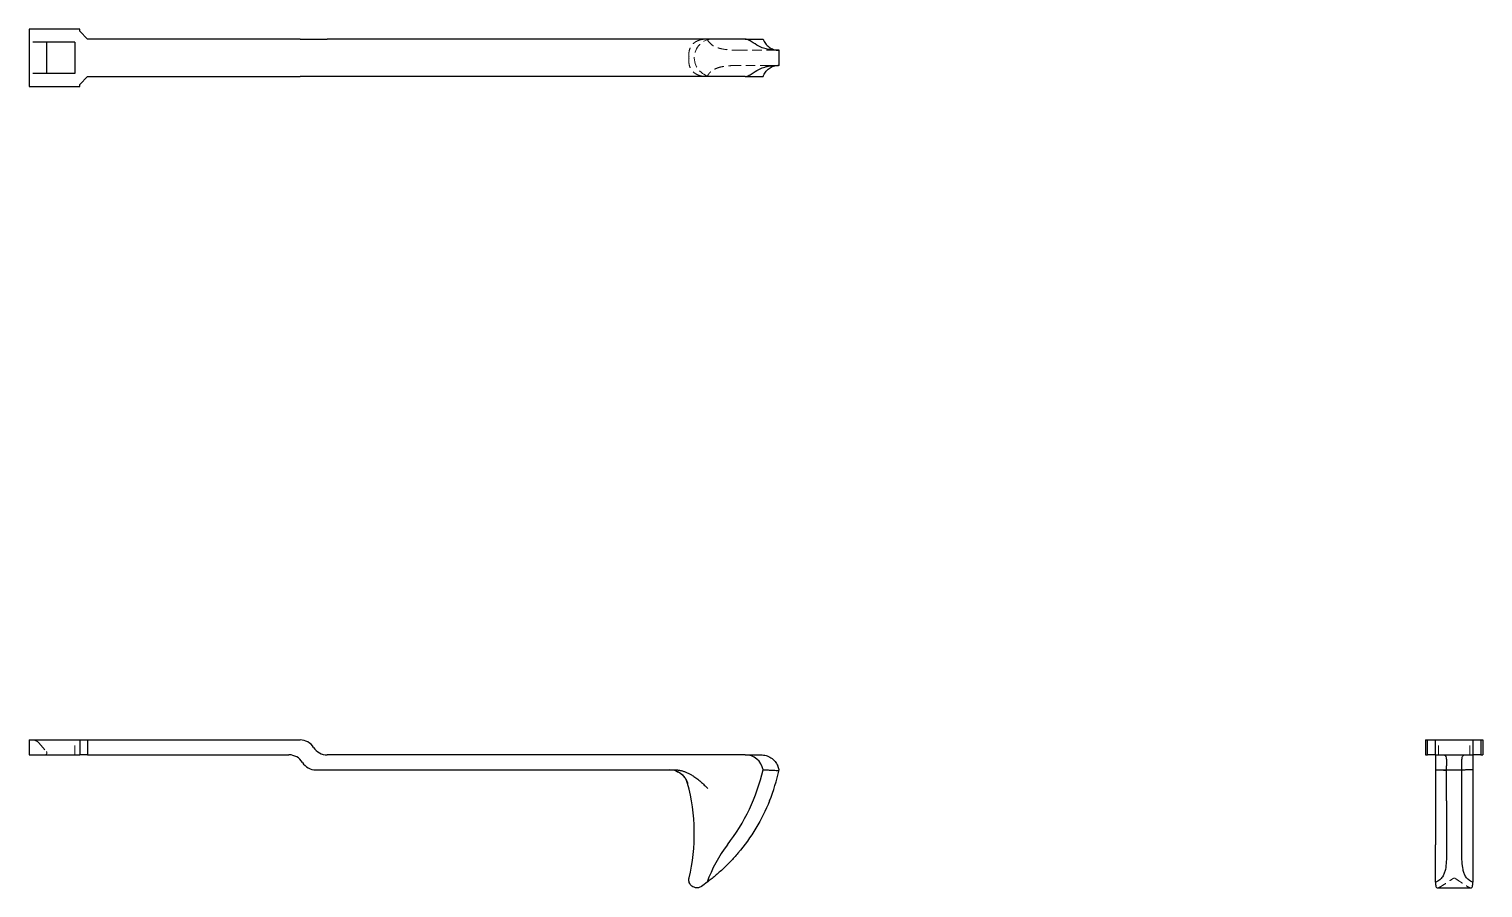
# Model space of a CAD drawing. Header units: millimetres. Extents: x 33 to 227, y 47 to 162.
import ezdxf

# ---------------------------------------------------------------- set-up
doc = ezdxf.new("R2010")
doc.units = ezdxf.units.MM
doc.linetypes.add('HIDDEN', pattern=[1.905, 1.27, -0.635])

msp = doc.modelspace()

# ---------------------------------------------------------------- linework, layer by layer
at = {"color": 7, "linetype": 'Continuous', "lineweight": 25}
for p, q in [((33, 161.83), (33, 154.17)), ((39.75, 161.83), (33, 161.83)), ((39.75, 161.57), (39.75, 161.83)), ((40.81, 160.5), (39.75, 161.57)), ((39.08, 160.1), (33.48, 160.1)), ((35.38, 155.9), (35.38, 160.1)), ((39.08, 160.1), (39.08, 155.9)), ((69.13, 160.5), (40.81, 160.5)), ((69.13, 160.5), (70.93, 160.5)), ((70.93, 160.5), (72.74, 160.5)), ((128.45, 160.5), (72.74, 160.5)), ((128.45, 160.5), (130.87, 160.5)), ((133, 159.01), (132.84, 159.01)), ((133, 156.99), (133, 159.01)), ((39.08, 155.9), (33.48, 155.9)), ((39.75, 154.43), (40.81, 155.5)), ((40.81, 155.5), (69.13, 155.5)), ((70.93, 155.5), (69.13, 155.5)), ((72.74, 155.5), (70.93, 155.5)), ((128.45, 155.5), (72.74, 155.5)), ((128.45, 155.5), (130.87, 155.5)), ((133, 156.99), (132.84, 156.99)), ((33, 154.17), (39.75, 154.17)), ((39.75, 154.17), (39.75, 154.43)), ((33, 67.03), (33, 65.04)), ((33, 67.03), (39.75, 67.03)), ((39.75, 67.03), (39.75, 65.04)), ((39.75, 67.03), (40.81, 67.03)), ((40.81, 67.03), (40.81, 65.04)), ((40.81, 67.03), (69.13, 67.03)), ((219.17, 67.03), (219.17, 65.04)), ((219.17, 67.03), (219.43, 67.03)), ((219.43, 65.04), (219.43, 67.03)), ((219.43, 67.03), (220.5, 67.03)), ((220.5, 67.03), (225.5, 67.03)), ((220.5, 66.03), (220.5, 67.03)), ((220.5, 65.04), (220.5, 66.03)), ((225.5, 67.03), (225.5, 66.03)), ((225.5, 67.03), (226.57, 67.03)), ((225.5, 66.03), (225.5, 65.04)), ((226.57, 67.03), (226.57, 65.04)), ((226.57, 67.03), (226.83, 67.03)), ((226.83, 67.03), (226.83, 65.04)), ((33, 65.04), (39.75, 65.04)), ((40.81, 65.04), (39.75, 65.04)), ((40.81, 65.04), (67.65, 65.04)), ((128.45, 65.04), (72.74, 65.04)), ((219.17, 65.04), (219.43, 65.04)), ((220.5, 65.04), (219.43, 65.04)), ((220.5, 65.04), (220.5, 63.04)), ((221.59, 65.04), (224.41, 65.04)), ((225.5, 65.04), (225.5, 63.04)), ((226.57, 65.04), (225.5, 65.04)), ((226.57, 65.04), (226.83, 65.04)), ((71.25, 63.04), (119.1, 63.04)), ((220.5, 63.04), (220.5, 53.04)), ((221.99, 63.04), (221.99, 63.56)), ((221.99, 63.04), (224.01, 63.04)), ((221.99, 58.9), (221.99, 63.04)), ((224.01, 63.04), (224.01, 63.56)), ((224.01, 58.9), (224.01, 63.04)), ((225.5, 63.04), (225.5, 53.04)), ((220.5, 48.05), (220.5, 53.04)), ((225.5, 53.04), (225.5, 48.05)), ((220.78, 47.31), (225.22, 47.31))]:
    msp.add_line(p, q, dxfattribs=at)
at = {"color": 7, "linetype": 'HIDDEN', "lineweight": 18}
for p, q in [((131.73, 159.01), (132.84, 159.01)), ((120.97, 158.42), (120.97, 157.58)), ((121.69, 157.97), (121.69, 158.03)), ((132.84, 156.99), (131.73, 156.99)), ((34.29, 66.66), (35.31, 65.48)), ((39.08, 65.04), (39.08, 67.03)), ((220.9, 65.04), (220.9, 67.03)), ((225.1, 65.04), (225.1, 67.03)), ((120.79, 61.22), (120.85, 61.2))]:
    msp.add_line(p, q, dxfattribs=at)
for centre, radius, start, end in [((124.16, 158.03), 2.47, 90, 180), ((124.16, 157.97), 2.47, 180, 270), ((33.48, 65.96), 1.06, 40.8023, 90), ((35.11, 65.3), 0.266, 270, 40.8023)]:
    msp.add_arc(centre, radius, start, end, dxfattribs=at)
at = {"color": 7, "linetype": 'Continuous', "lineweight": 25}
for centre, radius, start, end in [((69.13, 64.9), 2.13, 32.1407, 90), ((72.74, 67.16), 2.13, 212.1407, 270), ((67.65, 62.91), 2.13, 32.1407, 90), ((71.25, 65.17), 2.13, 212.1407, 270), ((128.45, 62.57), 2.47, 11.134, 90), ((118.41, 60.57), 2.47, 15.1883, 90), ((105.97, 68.78), 25.55, 321.9732, 347.0317), ((108.03, 68.46), 25.55, 338.0252, 347.7544), ((130.58, 62.57), 2.47, 11.134, 23.7735), ((96.14, 54.53), 25.55, 346.6319, 15.1883), ((139.52, 42.54), 17.03, 141.9732, 161.1441)]:
    msp.add_arc(centre, radius, start, end, dxfattribs=at)
at = {"color": 7, "linetype": 'HIDDEN', "lineweight": 18}
for points, knots in [([(122.64, 160.43), (122.58, 160.42), (122.51, 160.4), (122.38, 160.36), (122.31, 160.34), (122.1, 160.26), (121.96, 160.19), (121.71, 160.03), (121.59, 159.94), (121.4, 159.73), (121.32, 159.62), (121.11, 159.28), (121.03, 159.04), (120.97, 158.67), (120.97, 158.54), (120.97, 158.29), (120.98, 158.16), (120.99, 158.03)], [0, 0, 0, 0, 0.0625, 0.0625, 0.125, 0.125, 0.25, 0.25, 0.375, 0.375, 0.5, 0.5, 0.75, 0.75, 0.875, 0.875, 1, 1, 1, 1]), ([(123.4, 160.5), (123.5, 160.28), (123.64, 160.09), (123.96, 159.78), (124.13, 159.66), (124.49, 159.46), (124.68, 159.39), (125.05, 159.26), (125.23, 159.22), (125.78, 159.11), (126.15, 159.07), (126.85, 159.03), (127.18, 159.03), (127.51, 159.03)], [0, 0, 0, 0, 0.125, 0.125, 0.25, 0.25, 0.375, 0.375, 0.5, 0.5, 0.75, 0.75, 1, 1, 1, 1]), ([(127.51, 159.03), (128.4, 159.02), (129.19, 159.02), (130.6, 159.01), (131.21, 159.01), (131.73, 159.01)], [0, 0, 0, 0, 0.5, 0.5, 1, 1, 1, 1]), ([(122.64, 155.57), (122.58, 155.58), (122.51, 155.6), (122.38, 155.64), (122.31, 155.66), (122.1, 155.74), (121.96, 155.81), (121.71, 155.97), (121.59, 156.06), (121.4, 156.27), (121.32, 156.38), (121.11, 156.72), (121.03, 156.96), (120.97, 157.33), (120.97, 157.46), (120.97, 157.71), (120.98, 157.84), (120.99, 157.97)], [0, 0, 0, 0, 0.0625, 0.0625, 0.125, 0.125, 0.25, 0.25, 0.375, 0.375, 0.5, 0.5, 0.75, 0.75, 0.875, 0.875, 1, 1, 1, 1]), ([(127.51, 156.97), (127.19, 156.97), (126.85, 156.97), (126.16, 156.93), (125.8, 156.89), (125.25, 156.79), (125.07, 156.74), (124.7, 156.62), (124.51, 156.55), (124.15, 156.35), (123.97, 156.22), (123.72, 155.99), (123.65, 155.9), (123.51, 155.71), (123.45, 155.61), (123.4, 155.5)], [0, 0, 0, 0, 0.25, 0.25, 0.5, 0.5, 0.625, 0.625, 0.75, 0.75, 0.875, 0.875, 0.9375, 0.9375, 1, 1, 1, 1]), ([(131.73, 156.99), (131.21, 156.99), (130.61, 156.99), (129.19, 156.98), (128.4, 156.98), (127.51, 156.97)], [0, 0, 0, 0, 0.5, 0.5, 1, 1, 1, 1]), ([(120.4, 62.03), (120.48, 61.94), (120.68, 61.7), (120.78, 61.39), (120.85, 61.2)], [0, 0, 0, 0, 0.3718534, 1, 1, 1, 1]), ([(221.95, 63.04), (221.81, 63.04), (221.3, 63.04), (220.84, 63.04), (220.5, 63.04)], [0, 0, 0, 0, 0.2668224, 1, 1, 1, 1]), ([(225.5, 63.04), (225.29, 63.04), (224.86, 63.04), (224.37, 63.04), (224.09, 63.04), (224.05, 63.04)], [0, 0, 0, 0, 0.466252, 0.931722, 1, 1, 1, 1]), ([(220.78, 47.31), (220.78, 47.31), (220.82, 47.29), (221, 47.36), (221.36, 47.55), (221.83, 47.87), (222.33, 48.2), (222.69, 48.44), (222.9, 48.58), (222.96, 48.62), (222.97, 48.62)], [0, 0, 0, 0, 0.004794, 0.126567, 0.304658, 0.559103, 0.739158, 0.924291, 0.997231, 1, 1, 1, 1]), ([(223.03, 48.62), (223.04, 48.62), (223.1, 48.58), (223.31, 48.44), (223.67, 48.21), (224.17, 47.87), (224.64, 47.55), (225, 47.36), (225.18, 47.29), (225.22, 47.31), (225.22, 47.31)], [0, 0, 0, 0, 0.002769, 0.07571, 0.255972, 0.440896, 0.695341, 0.873432, 0.995206, 1, 1, 1, 1])]:
    msp.add_open_spline(points, degree=3, knots=knots, dxfattribs=at)
for points in [[(122.64, 160.43), (122.89, 160.48), (123.15, 160.5), (123.4, 160.5)], [(123.4, 155.5), (123.15, 155.5), (122.89, 155.52), (122.64, 155.57)]]:
    msp.add_open_spline(points, degree=3, dxfattribs=at)
at = {"color": 7, "linetype": 'Continuous', "lineweight": 25}
for points, knots in [([(130.58, 159.41), (130.21, 159.58), (129.87, 159.79), (129.36, 160.12), (129.19, 160.23), (128.93, 160.37), (128.84, 160.42), (128.65, 160.48), (128.55, 160.5), (128.45, 160.5)], [0, 0, 0, 0, 0.5, 0.5, 0.75, 0.75, 0.875, 0.875, 1, 1, 1, 1]), ([(132.84, 159.01), (132.74, 159.01), (132.61, 159.01), (132.29, 159.03), (132.11, 159.04), (131.81, 159.08), (131.7, 159.09), (131.48, 159.13), (131.37, 159.15), (131.03, 159.23), (130.8, 159.31), (130.58, 159.41)], [0, 0, 0, 0, 0.25, 0.25, 0.5, 0.5, 0.625, 0.625, 0.75, 0.75, 1, 1, 1, 1]), ([(130.87, 160.5), (130.94, 160.29), (131.04, 160.09), (131.31, 159.72), (131.47, 159.56), (131.84, 159.29), (132.05, 159.19), (132.37, 159.08), (132.48, 159.06), (132.7, 159.02), (132.82, 159.01), (132.93, 159.01)], [0, 0, 0, 0, 0.25, 0.25, 0.5, 0.5, 0.75, 0.75, 0.875, 0.875, 1, 1, 1, 1]), ([(128.45, 155.5), (128.65, 155.5), (128.84, 155.58), (129.2, 155.77), (129.36, 155.88), (129.87, 156.21), (130.21, 156.42), (130.58, 156.59)], [0, 0, 0, 0, 0.25, 0.25, 0.5, 0.5, 1, 1, 1, 1]), ([(130.58, 156.59), (130.8, 156.69), (131.03, 156.76), (131.48, 156.88), (131.7, 156.91), (132.11, 156.96), (132.29, 156.97), (132.61, 156.99), (132.74, 156.99), (132.84, 156.99)], [0, 0, 0, 0, 0.25, 0.25, 0.5, 0.5, 0.75, 0.75, 1, 1, 1, 1]), ([(130.87, 155.5), (130.94, 155.71), (131.04, 155.91), (131.31, 156.28), (131.47, 156.44), (131.84, 156.71), (132.05, 156.81), (132.37, 156.92), (132.48, 156.94), (132.7, 156.98), (132.82, 156.99), (132.93, 156.99)], [0, 0, 0, 0, 0.25, 0.25, 0.5, 0.5, 0.75, 0.75, 0.875, 0.875, 1, 1, 1, 1]), ([(128.45, 65.04), (128.65, 65.04), (128.84, 65.04), (129.2, 65.04), (129.36, 65.04), (129.87, 65.04), (130.21, 65.04), (130.58, 65.04)], [0, 0, 0, 0, 0.25, 0.25, 0.5, 0.5, 1, 1, 1, 1]), ([(130.58, 65.04), (130.8, 65.04), (131.03, 65.01), (131.48, 64.88), (131.7, 64.78), (132.11, 64.52), (132.29, 64.36), (132.61, 63.99), (132.74, 63.78), (132.84, 63.56)], [0, 0, 0, 0, 0.25, 0.25, 0.5, 0.5, 0.75, 0.75, 1, 1, 1, 1]), ([(220.5, 65.04), (220.5, 65.04), (220.58, 65.04), (220.77, 65.04), (220.88, 65.04), (221.21, 65.04), (221.42, 65.04), (221.59, 65.04)], [0, 0, 0, 0, 0.25, 0.25, 0.5, 0.5, 1, 1, 1, 1]), ([(221.59, 65.04), (221.69, 65.04), (221.76, 65.01), (221.88, 64.88), (221.91, 64.78), (221.96, 64.52), (221.97, 64.36), (221.99, 63.99), (221.99, 63.78), (221.99, 63.56)], [0, 0, 0, 0, 0.25, 0.25, 0.5, 0.5, 0.75, 0.75, 1, 1, 1, 1]), ([(224.01, 63.56), (224.01, 63.78), (224.01, 63.99), (224.03, 64.36), (224.04, 64.52), (224.08, 64.71), (224.09, 64.77), (224.13, 64.87), (224.15, 64.91), (224.23, 65), (224.31, 65.04), (224.41, 65.04)], [0, 0, 0, 0, 0.25, 0.25, 0.5, 0.5, 0.625, 0.625, 0.75, 0.75, 1, 1, 1, 1]), ([(224.41, 65.04), (224.58, 65.04), (224.79, 65.04), (225.12, 65.04), (225.23, 65.04), (225.37, 65.04), (225.42, 65.04), (225.48, 65.04), (225.5, 65.04), (225.5, 65.04)], [0, 0, 0, 0, 0.5, 0.5, 0.75, 0.75, 0.875, 0.875, 1, 1, 1, 1]), ([(119.1, 63.04), (119.16, 63.04), (119.28, 63.04), (119.46, 63.03), (119.64, 63), (119.83, 62.97), (120.01, 62.92), (120.2, 62.87), (120.38, 62.81), (120.57, 62.74), (120.76, 62.66), (120.95, 62.57), (121.14, 62.47), (121.33, 62.36), (121.63, 62.17), (122.04, 61.88), (122.45, 61.54), (122.78, 61.24), (123.1, 60.95), (123.34, 60.72), (123.5, 60.57)], [0, 0, 0, 0, 0.0350948, 0.0704323, 0.1061063, 0.1422082, 0.1788262, 0.2160447, 0.2539442, 0.2926008, 0.3320864, 0.3724684, 0.4138099, 0.4561694, 0.4996017, 0.6175589, 0.7497983, 0.8089565, 0.8748671, 1, 1, 1, 1]), ([(119.18, 62.92), (119.37, 62.84), (119.75, 62.68), (120.17, 62.36), (120.35, 62.11), (120.4, 62.03)], [0, 0, 0, 0, 0.4122611, 0.8246447, 1, 1, 1, 1]), ([(130.87, 63.04), (130.94, 63.04), (131.04, 63.04), (131.31, 63.03), (131.47, 63.03), (131.84, 63.01), (132.05, 63), (132.37, 62.99), (132.48, 62.98), (132.7, 62.97), (132.82, 62.96), (132.93, 62.95)], [0, 0, 0, 0, 0.25, 0.25, 0.5, 0.5, 0.75, 0.75, 0.875, 0.875, 1, 1, 1, 1]), ([(220.5, 63.04), (220.71, 63.04), (220.91, 63.04), (221.28, 63.03), (221.44, 63.03), (221.71, 63.01), (221.81, 63), (221.92, 62.99), (221.94, 62.98), (221.98, 62.97), (221.99, 62.96), (221.99, 62.95)], [0, 0, 0, 0, 0.25, 0.25, 0.5, 0.5, 0.75, 0.75, 0.875, 0.875, 1, 1, 1, 1]), ([(225.5, 63.04), (225.29, 63.04), (225.09, 63.04), (224.72, 63.03), (224.56, 63.03), (224.29, 63.01), (224.19, 63), (224.08, 62.99), (224.06, 62.98), (224.02, 62.97), (224.01, 62.96), (224.01, 62.95)], [0, 0, 0, 0, 0.25, 0.25, 0.5, 0.5, 0.75, 0.75, 0.875, 0.875, 1, 1, 1, 1]), ([(131.73, 58.9), (131.21, 57.63), (130.61, 56.42), (129.19, 54.08), (128.4, 52.97), (127.51, 51.93)], [0, 0, 0, 0, 0.5, 0.5, 1, 1, 1, 1]), ([(221.99, 58.9), (221.99, 57.63), (221.99, 56.42), (221.98, 54.08), (221.98, 52.97), (221.97, 51.93)], [0, 0, 0, 0, 0.5, 0.5, 1, 1, 1, 1]), ([(224.03, 51.93), (224.02, 52.97), (224.02, 54.08), (224.01, 56.41), (224.01, 57.63), (224.01, 58.9)], [0, 0, 0, 0, 0.5, 0.5, 1, 1, 1, 1]), ([(127.51, 51.93), (127.19, 51.55), (126.85, 51.17), (126.16, 50.45), (125.8, 50.1), (125.25, 49.59), (125.07, 49.42), (124.7, 49.1), (124.51, 48.94), (124.15, 48.63), (123.97, 48.49), (123.72, 48.3), (123.65, 48.24), (123.51, 48.13), (123.45, 48.09), (123.4, 48.05)], [0, 0, 0, 0, 0.25, 0.25, 0.5, 0.5, 0.625, 0.625, 0.75, 0.75, 0.875, 0.875, 0.9375, 0.9375, 1, 1, 1, 1]), ([(221.97, 51.93), (221.97, 51.55), (221.97, 51.17), (221.93, 50.45), (221.89, 50.1), (221.79, 49.59), (221.74, 49.42), (221.62, 49.1), (221.55, 48.94), (221.35, 48.63), (221.22, 48.49), (220.99, 48.3), (220.9, 48.24), (220.71, 48.13), (220.61, 48.09), (220.5, 48.05)], [0, 0, 0, 0, 0.25, 0.25, 0.5, 0.5, 0.625, 0.625, 0.75, 0.75, 0.875, 0.875, 0.9375, 0.9375, 1, 1, 1, 1]), ([(225.5, 48.05), (225.28, 48.13), (225.09, 48.23), (224.78, 48.48), (224.66, 48.62), (224.46, 48.92), (224.39, 49.08), (224.26, 49.4), (224.22, 49.57), (224.11, 50.08), (224.07, 50.44), (224.03, 51.17), (224.03, 51.54), (224.03, 51.93)], [0, 0, 0, 0, 0.125, 0.125, 0.25, 0.25, 0.375, 0.375, 0.5, 0.5, 0.75, 0.75, 1, 1, 1, 1]), ([(122.64, 47.5), (122.58, 47.46), (122.51, 47.42), (122.38, 47.36), (122.31, 47.34), (122.1, 47.3), (121.96, 47.3), (121.71, 47.35), (121.59, 47.4), (121.4, 47.51), (121.32, 47.58), (121.11, 47.79), (121.03, 47.96), (120.97, 48.21), (120.97, 48.29), (120.97, 48.46), (120.98, 48.54), (120.99, 48.62)], [0, 0, 0, 0, 0.0625, 0.0625, 0.125, 0.125, 0.25, 0.25, 0.375, 0.375, 0.5, 0.5, 0.75, 0.75, 0.875, 0.875, 1, 1, 1, 1]), ([(220.57, 47.5), (220.59, 47.44), (220.64, 47.33), (220.73, 47.32), (220.78, 47.31)], [0, 0, 0, 0, 0.510612, 1, 1, 1, 1]), ([(225.22, 47.31), (225.27, 47.32), (225.36, 47.33), (225.41, 47.44), (225.43, 47.5)], [0, 0, 0, 0, 0.489388, 1, 1, 1, 1])]:
    msp.add_open_spline(points, degree=3, knots=knots, dxfattribs=at)
for points in [[(123.4, 48.05), (123.15, 47.86), (122.89, 47.68), (122.64, 47.5)], [(220.5, 48.05), (220.5, 47.86), (220.52, 47.68), (220.57, 47.5)], [(225.43, 47.5), (225.48, 47.68), (225.5, 47.86), (225.5, 48.05)]]:
    msp.add_open_spline(points, degree=3, dxfattribs=at)

doc.saveas('drawing.dxf')
